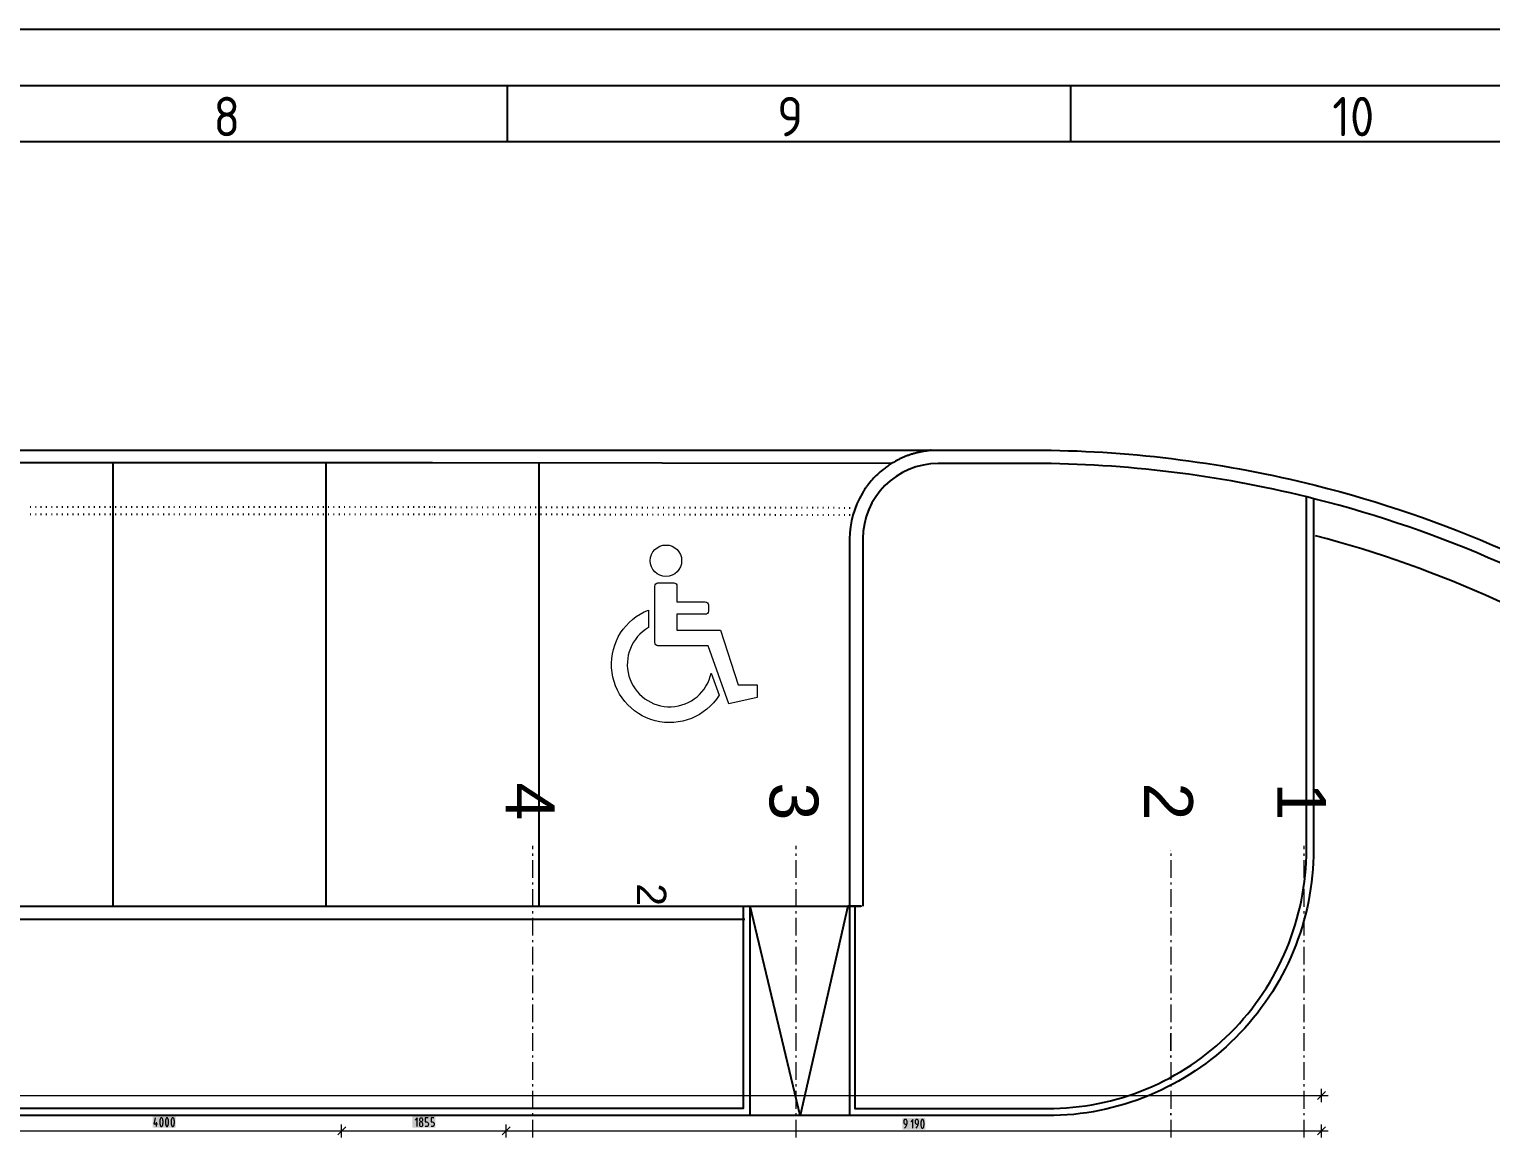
# Model space of a CAD drawing. Header units: millimetres. Extents: x 0 to 594, y 0 to 420.
# Drawn here: x 354.6 to 484.3, y 321.5 to 420 of the extents above; entities that cross this region are included whole.
import ezdxf

# ---------------------------------------------------------------- set-up
doc = ezdxf.new("R2010")
doc.units = ezdxf.units.MM
doc.header["$LTSCALE"] = 8
for name, color, linetype in [('035', 5, 'Continuous'), ('07', 7, 'Continuous'), ('PDF_CTU', 7, 'Continuous'), ('PDF_Koty delkove', 7, 'Continuous'), ('PDF_Osy hlavni', 7, 'Continuous'), ('PDF_Text', 7, 'Continuous')]:
    doc.layers.add(name, color=color, linetype=linetype)
doc.styles.add('ISO Proportional', font='isocp.shx')
doc.styles.add('PDF Arial', font='arial.ttf')

# ---------------------------------------------------------------- blocks, each defined once
blk = doc.blocks.new('IEC_border_a2')
at = {"layer": '035'}
for p, q in [((397, 415), (397, 410)), ((447, 415), (447, 410)), ((584, 410), (10, 410))]:
    blk.add_line(p, q, dxfattribs=at)
blk.add_lwpolyline([(0, 420), (594, 420), (594, 0), (0, 0)], close=True, dxfattribs=at)
at = {"layer": '07'}
blk.add_lwpolyline([(5, 415), (589, 415), (589, 5), (5, 5)], close=True, dxfattribs=at)
at = {"layer": '035', "style": 'ISO Proportional'}
for s, p in [('8', (370.92, 410.5)), ('9', (420.96, 410.5)), ('10', (470.22, 410.5))]:
    blk.add_text(s, height=3.5, dxfattribs=at).set_placement(p)

msp = doc.modelspace()

# ---------------------------------------------------------------- linework, layer by layer
at = {"layer": 'PDF_CTU', "lineweight": 25}
for points in [[(468.56, 378.35), (468.56, 347.21, -0.414214), (444.94, 323.59), (427.23, 323.59), (75.26, 323.59, -0.414214), (51.64, 347.21), (51.64, 381.46)], [(417.94, 342.17), (417.94, 324.22), (75.26, 324.22, -0.414214), (52.27, 347.21), (52.27, 381.45)], [(59.67, 382.65), (435.26, 382.65), (444.52, 382.65, -0.058855), (468.72, 379.53, -0.085043), (500.86, 365.37, -0.100758), (530.2, 336.03, -0.085004), (544.35, 303.91, -0.057282), (547.45, 280.36), (547.38, 272.88), (547.45, 280.36)], [(432.6, 382.18), (432.53, 382.16), (432.46, 382.13), (432.39, 382.11), (432.32, 382.08), (432.25, 382.05), (432.19, 382.02), (432.12, 381.99), (432.05, 381.96), (431.98, 381.93), (431.91, 381.9), (431.84, 381.87), (431.77, 381.83), (431.71, 381.8), (431.64, 381.76), (431.57, 381.73), (431.47, 381.68), (431.38, 381.62), (431.28, 381.56), (431.18, 381.51), (431.08, 381.45), (430.99, 381.39), (430.9, 381.33), (430.8, 381.26), (430.71, 381.2), (430.62, 381.13), (430.53, 381.06), (430.44, 381), (430.35, 380.93), (430.22, 380.82), (430.1, 380.72), (429.98, 380.61), (429.86, 380.5), (429.74, 380.39), (429.63, 380.28), (429.52, 380.16), (429.41, 380.04), (429.3, 379.92), (429.2, 379.8), (429.09, 379.67), (429, 379.54), (428.9, 379.41), (428.85, 379.35), (428.81, 379.29), (428.77, 379.23), (428.72, 379.16), (428.68, 379.1), (428.64, 379.03), (428.6, 378.97), (428.56, 378.9), (428.52, 378.84, 0.137228), (427.39, 374.77), (427.39, 323.59)], [(444.52, 381.46), (435.26, 381.46, 0.414213), (428.56, 374.77), (428.57, 342.17)], [(500.22, 364.38, 0.08434), (468.72, 378.31, 0.059577), (444.51, 381.46)], [(418.09, 340.99), (341.95, 340.99), (341.95, 374.25, 0.414213), (335.26, 380.95), (332.11, 380.95, 0.414213), (325.42, 374.25), (325.42, 340.99), (247.46, 340.99), (247.46, 374.4, 0.414213), (240.77, 381.09), (237.62, 381.09, 0.414213), (230.93, 374.4), (230.93, 340.99), (152.98, 340.99), (152.98, 374.46, 0.414214), (146.28, 381.15)], [(427.86, 342.17), (427.86, 324.22), (444.94, 324.22, 0.414214), (467.93, 347.21), (467.93, 378.47)]]:
    msp.add_lwpolyline(points, format="xyb", dxfattribs=at)
for points in [[(338.24, 381.54), (390.37, 381.54), (431.14, 381.48)], [(362.03, 342.17), (362.03, 381.54)], [(380.93, 342.17), (380.93, 381.54)], [(399.83, 342.17), (399.83, 381.53)], [(434.63, 382.65), (434.59, 382.64), (434.54, 382.63), (434.5, 382.62), (434.45, 382.62), (434.41, 382.61), (434.36, 382.6), (434.32, 382.6), (434.27, 382.59), (434.23, 382.58), (434.18, 382.57), (434.14, 382.57), (434.1, 382.56), (434.05, 382.55), (434.05, 382.55), (434.04, 382.55), (434.04, 382.55), (434.04, 382.55), (434.04, 382.55), (434.03, 382.55), (434.03, 382.55), (434.03, 382.55), (434.03, 382.55), (434.02, 382.55), (434.02, 382.55), (434.02, 382.55), (434.01, 382.55), (433.97, 382.54), (433.92, 382.53), (433.87, 382.52), (433.82, 382.51), (433.77, 382.5), (433.72, 382.49), (433.67, 382.48), (433.62, 382.47), (433.58, 382.46), (433.53, 382.45), (433.48, 382.44), (433.43, 382.43), (433.38, 382.42), (433.31, 382.4), (433.24, 382.38), (433.17, 382.36), (433.1, 382.34), (433.03, 382.32), (432.96, 382.3), (432.88, 382.28), (432.81, 382.26), (432.74, 382.23), (432.67, 382.21), (432.6, 382.18)], [(354.65, 377.61), (354.72, 377.61)], [(355.12, 377.61), (355.2, 377.61)], [(355.59, 377.61), (355.67, 377.61)], [(356.06, 377.61), (356.14, 377.61)], [(356.54, 377.61), (356.61, 377.61)], [(357.01, 377.61), (357.09, 377.61)], [(357.48, 377.61), (357.56, 377.61)], [(357.95, 377.61), (358.03, 377.61)], [(358.43, 377.61), (358.5, 377.61)], [(358.9, 377.61), (358.98, 377.61)], [(359.37, 377.61), (359.45, 377.61)], [(359.84, 377.61), (359.92, 377.61)], [(360.31, 377.61), (360.39, 377.61)], [(360.79, 377.61), (360.87, 377.61)], [(361.26, 377.61), (361.34, 377.61)], [(361.73, 377.61), (361.81, 377.61)], [(362.2, 377.61), (362.28, 377.61)], [(362.68, 377.61), (362.76, 377.61)], [(363.15, 377.61), (363.23, 377.61)], [(363.62, 377.61), (363.7, 377.61)], [(364.09, 377.61), (364.17, 377.61)], [(364.57, 377.61), (364.65, 377.61)], [(365.04, 377.61), (365.12, 377.61)], [(365.51, 377.61), (365.59, 377.61)], [(365.98, 377.61), (366.06, 377.61)], [(366.46, 377.61), (366.54, 377.61)], [(366.93, 377.61), (367.01, 377.61)], [(367.4, 377.61), (367.48, 377.61)], [(367.87, 377.61), (367.95, 377.61)], [(368.35, 377.61), (368.43, 377.61)], [(368.82, 377.61), (368.9, 377.61)], [(369.29, 377.61), (369.37, 377.61)], [(369.76, 377.61), (369.84, 377.61)], [(370.24, 377.61), (370.31, 377.61)], [(370.71, 377.61), (370.79, 377.61)], [(371.18, 377.61), (371.26, 377.61)], [(371.65, 377.61), (371.73, 377.61)], [(372.13, 377.61), (372.2, 377.61)], [(372.6, 377.61), (372.68, 377.61)], [(373.07, 377.61), (373.15, 377.61)], [(373.54, 377.61), (373.62, 377.61)], [(374.02, 377.61), (374.09, 377.61)], [(374.49, 377.61), (374.57, 377.61)], [(374.96, 377.61), (375.04, 377.61)], [(375.43, 377.61), (375.51, 377.61)], [(375.91, 377.61), (375.98, 377.61)], [(376.38, 377.61), (376.46, 377.61)], [(376.85, 377.61), (376.93, 377.61)], [(377.32, 377.61), (377.4, 377.61)], [(377.8, 377.61), (377.87, 377.61)], [(378.27, 377.61), (378.35, 377.61)], [(378.74, 377.61), (378.82, 377.61)], [(379.21, 377.61), (379.29, 377.61)], [(379.68, 377.61), (379.76, 377.61)], [(380.16, 377.61), (380.24, 377.61)], [(380.63, 377.61), (380.71, 377.61)], [(381.1, 377.61), (381.18, 377.61)], [(381.57, 377.61), (381.65, 377.61)], [(382.05, 377.61), (382.13, 377.61)], [(382.52, 377.61), (382.6, 377.61)], [(382.99, 377.61), (383.07, 377.61)], [(383.46, 377.61), (383.54, 377.61)], [(383.94, 377.61), (384.02, 377.61)], [(384.41, 377.61), (384.49, 377.61)], [(384.88, 377.61), (384.96, 377.61)], [(385.35, 377.61), (385.43, 377.61)], [(385.83, 377.61), (385.91, 377.61)], [(386.3, 377.61), (386.38, 377.61)], [(386.77, 377.61), (386.85, 377.61)], [(387.24, 377.61), (387.32, 377.61)], [(387.72, 377.61), (387.8, 377.61)], [(388.19, 377.61), (388.27, 377.61)], [(388.66, 377.61), (388.74, 377.61)], [(389.13, 377.61), (389.21, 377.61)], [(389.61, 377.61), (389.68, 377.61)], [(390.08, 377.61), (390.16, 377.61)], [(390.51, 377.61), (390.59, 377.61)], [(390.99, 377.6), (391.07, 377.6)], [(391.46, 377.6), (391.54, 377.6)], [(391.93, 377.6), (392.01, 377.6)], [(392.4, 377.6), (392.48, 377.6)], [(392.88, 377.6), (392.95, 377.6)], [(393.35, 377.6), (393.43, 377.6)], [(393.82, 377.6), (393.9, 377.6)], [(394.29, 377.6), (394.37, 377.6)], [(394.77, 377.6), (394.84, 377.6)], [(395.24, 377.6), (395.32, 377.6)], [(395.71, 377.6), (395.79, 377.6)], [(396.18, 377.6), (396.26, 377.6)], [(396.66, 377.6), (396.73, 377.59)], [(397.13, 377.59), (397.21, 377.59)], [(397.6, 377.59), (397.68, 377.59)], [(398.07, 377.59), (398.15, 377.59)], [(398.55, 377.59), (398.62, 377.59)], [(399.02, 377.59), (399.1, 377.59)], [(399.49, 377.59), (399.57, 377.59)], [(399.96, 377.59), (400.04, 377.59)], [(400.44, 377.59), (400.51, 377.59)], [(400.91, 377.59), (400.99, 377.59)], [(401.38, 377.59), (401.46, 377.59)], [(401.85, 377.59), (401.93, 377.59)], [(402.32, 377.59), (402.4, 377.59)], [(402.8, 377.58), (402.88, 377.58)], [(403.27, 377.58), (403.35, 377.58)], [(403.74, 377.58), (403.82, 377.58)], [(404.21, 377.58), (404.29, 377.58)], [(404.69, 377.58), (404.77, 377.58)], [(405.16, 377.58), (405.24, 377.58)], [(405.63, 377.58), (405.71, 377.58)], [(406.1, 377.58), (406.18, 377.58)], [(406.58, 377.58), (406.66, 377.58)], [(407.05, 377.58), (407.13, 377.58)], [(407.52, 377.58), (407.6, 377.58)], [(407.99, 377.58), (408.07, 377.58)], [(408.47, 377.58), (408.55, 377.58)], [(408.94, 377.57), (409.02, 377.57)], [(409.41, 377.57), (409.49, 377.57)], [(409.88, 377.57), (409.96, 377.57)], [(410.36, 377.57), (410.44, 377.57)], [(410.83, 377.57), (410.91, 377.57)], [(411.3, 377.57), (411.38, 377.57)], [(411.77, 377.57), (411.85, 377.57)], [(412.25, 377.57), (412.32, 377.57)], [(412.72, 377.57), (412.8, 377.57)], [(413.19, 377.57), (413.27, 377.57)], [(413.66, 377.57), (413.74, 377.57)], [(414.14, 377.57), (414.21, 377.57)], [(414.61, 377.56), (414.69, 377.56)], [(415.08, 377.56), (415.16, 377.56)], [(415.55, 377.56), (415.63, 377.56)], [(416.03, 377.56), (416.1, 377.56)], [(416.5, 377.56), (416.58, 377.56)], [(416.97, 377.56), (417.05, 377.56)], [(417.44, 377.56), (417.52, 377.56)], [(417.92, 377.56), (417.99, 377.56)], [(418.39, 377.56), (418.47, 377.56)], [(418.86, 377.56), (418.94, 377.56)], [(419.33, 377.56), (419.41, 377.56)], [(419.81, 377.56), (419.88, 377.56)], [(420.28, 377.56), (420.36, 377.56)], [(420.75, 377.55), (420.83, 377.55)], [(421.22, 377.55), (421.3, 377.55)], [(421.69, 377.55), (421.77, 377.55)], [(422.17, 377.55), (422.25, 377.55)], [(422.64, 377.55), (422.72, 377.55)], [(423.11, 377.55), (423.19, 377.55)], [(423.58, 377.55), (423.66, 377.55)], [(424.06, 377.55), (424.14, 377.55)], [(424.53, 377.55), (424.61, 377.55)], [(425, 377.55), (425.08, 377.55)], [(425.47, 377.55), (425.55, 377.55)], [(425.95, 377.55), (426.03, 377.55)], [(426.42, 377.54), (426.5, 377.54)], [(426.89, 377.54), (426.97, 377.54)], [(427.36, 377.54), (427.44, 377.54)], [(427.84, 377.54), (427.89, 377.54)], [(354.65, 376.98), (354.72, 376.98)], [(355.12, 376.98), (355.2, 376.98)], [(355.59, 376.98), (355.67, 376.98)], [(356.06, 376.98), (356.14, 376.98)], [(356.54, 376.98), (356.61, 376.98)], [(357.01, 376.98), (357.09, 376.98)], [(357.48, 376.98), (357.56, 376.98)], [(357.95, 376.98), (358.03, 376.98)], [(358.43, 376.98), (358.5, 376.98)], [(358.9, 376.98), (358.98, 376.98)], [(359.37, 376.98), (359.45, 376.98)], [(359.84, 376.98), (359.92, 376.98)], [(360.31, 376.98), (360.39, 376.98)], [(360.79, 376.98), (360.87, 376.98)], [(361.26, 376.98), (361.34, 376.98)], [(361.73, 376.98), (361.81, 376.98)], [(362.2, 376.98), (362.28, 376.98)], [(362.68, 376.98), (362.76, 376.98)], [(363.15, 376.98), (363.23, 376.98)], [(363.62, 376.98), (363.7, 376.98)], [(364.09, 376.98), (364.17, 376.98)], [(364.57, 376.98), (364.65, 376.98)], [(365.04, 376.98), (365.12, 376.98)], [(365.51, 376.98), (365.59, 376.98)], [(365.98, 376.98), (366.06, 376.98)], [(366.46, 376.98), (366.54, 376.98)], [(366.93, 376.98), (367.01, 376.98)], [(367.4, 376.98), (367.48, 376.98)], [(367.87, 376.98), (367.95, 376.98)], [(368.35, 376.98), (368.43, 376.98)], [(368.82, 376.98), (368.9, 376.98)], [(369.29, 376.98), (369.37, 376.98)], [(369.76, 376.98), (369.84, 376.98)], [(370.24, 376.98), (370.31, 376.98)], [(370.71, 376.98), (370.79, 376.98)], [(371.18, 376.98), (371.26, 376.98)], [(371.65, 376.98), (371.73, 376.98)], [(372.13, 376.98), (372.2, 376.98)], [(372.6, 376.98), (372.68, 376.98)], [(373.07, 376.98), (373.15, 376.98)], [(373.54, 376.98), (373.62, 376.98)], [(374.02, 376.98), (374.09, 376.98)], [(374.49, 376.98), (374.57, 376.98)], [(374.96, 376.98), (375.04, 376.98)], [(375.43, 376.98), (375.51, 376.98)], [(375.91, 376.98), (375.98, 376.98)], [(376.38, 376.98), (376.46, 376.98)], [(376.85, 376.98), (376.93, 376.98)], [(377.32, 376.98), (377.4, 376.98)], [(377.8, 376.98), (377.87, 376.98)], [(378.27, 376.98), (378.35, 376.98)], [(378.74, 376.98), (378.82, 376.98)], [(379.21, 376.98), (379.29, 376.98)], [(379.68, 376.98), (379.76, 376.98)], [(380.16, 376.98), (380.24, 376.98)], [(380.63, 376.98), (380.71, 376.98)], [(381.1, 376.98), (381.18, 376.98)], [(381.57, 376.98), (381.65, 376.98)], [(382.05, 376.98), (382.13, 376.98)], [(382.52, 376.98), (382.6, 376.98)], [(382.99, 376.98), (383.07, 376.98)], [(383.46, 376.98), (383.54, 376.98)], [(383.94, 376.98), (384.02, 376.98)], [(384.41, 376.98), (384.49, 376.98)], [(384.88, 376.98), (384.96, 376.98)], [(385.35, 376.98), (385.43, 376.98)], [(385.83, 376.98), (385.91, 376.98)], [(386.3, 376.98), (386.38, 376.98)], [(386.77, 376.98), (386.85, 376.98)], [(387.24, 376.98), (387.32, 376.98)], [(387.72, 376.98), (387.8, 376.98)], [(388.19, 376.98), (388.27, 376.98)], [(388.66, 376.98), (388.74, 376.98)], [(389.13, 376.98), (389.21, 376.98)], [(389.61, 376.98), (389.68, 376.98)], [(390.08, 376.98), (390.16, 376.98)], [(390.51, 376.98), (390.59, 376.98)], [(390.99, 376.97), (391.06, 376.97)], [(391.46, 376.97), (391.54, 376.97)], [(391.93, 376.97), (392.01, 376.97)], [(392.4, 376.97), (392.48, 376.97)], [(392.87, 376.97), (392.95, 376.97)], [(393.35, 376.97), (393.43, 376.97)], [(393.82, 376.97), (393.9, 376.97)], [(394.29, 376.97), (394.37, 376.97)], [(394.76, 376.97), (394.84, 376.97)], [(395.24, 376.97), (395.32, 376.97)], [(395.71, 376.97), (395.79, 376.97)], [(396.18, 376.97), (396.26, 376.97)], [(396.65, 376.97), (396.73, 376.96)], [(397.13, 376.96), (397.21, 376.96)], [(397.6, 376.96), (397.68, 376.96)], [(398.07, 376.96), (398.15, 376.96)], [(398.54, 376.96), (398.62, 376.96)], [(399.02, 376.96), (399.1, 376.96)], [(399.49, 376.96), (399.57, 376.96)], [(399.96, 376.96), (400.04, 376.96)], [(400.43, 376.96), (400.51, 376.96)], [(400.91, 376.96), (400.99, 376.96)], [(401.38, 376.96), (401.46, 376.96)], [(401.85, 376.96), (401.93, 376.96)], [(402.32, 376.96), (402.4, 376.96)], [(402.8, 376.95), (402.87, 376.95)], [(403.27, 376.95), (403.35, 376.95)], [(403.74, 376.95), (403.82, 376.95)], [(404.21, 376.95), (404.29, 376.95)], [(404.69, 376.95), (404.76, 376.95)], [(405.16, 376.95), (405.24, 376.95)], [(405.63, 376.95), (405.71, 376.95)], [(406.1, 376.95), (406.18, 376.95)], [(406.58, 376.95), (406.65, 376.95)], [(407.05, 376.95), (407.13, 376.95)], [(407.52, 376.95), (407.6, 376.95)], [(407.99, 376.95), (408.07, 376.95)], [(408.47, 376.95), (408.54, 376.95)], [(408.94, 376.94), (409.02, 376.94)], [(409.41, 376.94), (409.49, 376.94)], [(409.88, 376.94), (409.96, 376.94)], [(410.36, 376.94), (410.43, 376.94)], [(410.83, 376.94), (410.91, 376.94)], [(411.3, 376.94), (411.38, 376.94)], [(411.77, 376.94), (411.85, 376.94)], [(412.25, 376.94), (412.32, 376.94)], [(412.72, 376.94), (412.8, 376.94)], [(413.19, 376.94), (413.27, 376.94)], [(413.66, 376.94), (413.74, 376.94)], [(414.13, 376.94), (414.21, 376.94)], [(414.61, 376.93), (414.69, 376.93)], [(415.08, 376.93), (415.16, 376.93)], [(415.55, 376.93), (415.63, 376.93)], [(416.02, 376.93), (416.1, 376.93)], [(416.5, 376.93), (416.58, 376.93)], [(416.97, 376.93), (417.05, 376.93)], [(417.44, 376.93), (417.52, 376.93)], [(417.91, 376.93), (417.99, 376.93)], [(418.39, 376.93), (418.47, 376.93)], [(418.86, 376.93), (418.94, 376.93)], [(419.33, 376.93), (419.41, 376.93)], [(419.8, 376.93), (419.88, 376.93)], [(420.28, 376.93), (420.36, 376.93)], [(420.75, 376.92), (420.83, 376.92)], [(421.22, 376.92), (421.3, 376.92)], [(421.69, 376.92), (421.77, 376.92)], [(422.17, 376.92), (422.24, 376.92)], [(422.64, 376.92), (422.72, 376.92)], [(423.11, 376.92), (423.19, 376.92)], [(423.58, 376.92), (423.66, 376.92)], [(424.06, 376.92), (424.13, 376.92)], [(424.53, 376.92), (424.61, 376.92)], [(425, 376.92), (425.08, 376.92)], [(425.47, 376.92), (425.55, 376.92)], [(425.95, 376.92), (426.02, 376.92)], [(426.42, 376.92), (426.5, 376.91)], [(426.89, 376.91), (426.97, 376.91)], [(427.36, 376.91), (427.44, 376.91)], [(343.13, 342.17), (418.72, 342.17)], [(418.57, 323.59), (418.57, 342.17), (428.41, 342.17), (427.23, 342.17), (422.99, 323.59), (418.57, 342.17)]]:
    msp.add_lwpolyline(points, dxfattribs=at)
at = {"layer": 'PDF_CTU', "lineweight": 9}
msp.add_lwpolyline([(410.1, 365.57), (410.1, 365.57), (410.1, 370.59), (410.1, 370.59, -0.41419), (410.38, 370.87), (410.38, 370.87), (411.78, 370.87), (411.78, 370.87, -0.414198), (412.06, 370.59), (412.06, 370.59), (412.05, 369.19), (414.57, 369.19), (414.57, 369.19, -0.414222), (414.85, 368.91), (414.85, 368.91), (414.85, 368.35), (414.85, 368.35, -0.414233), (414.57, 368.08), (414.57, 368.08), (412.05, 368.08), (412.05, 366.68), (415.92, 366.68), (417.5, 361.82), (419.18, 361.81), (419.18, 360.7), (416.66, 360.14), (414.84, 365.28), (410.38, 365.29), (410.38, 365.29, -0.414202)], format="xyb", close=True, dxfattribs=at)
msp.add_lwpolyline([(415.1, 362.87), (415.1, 362.87), (415.8, 360.9), (415.8, 360.9, -1.385048), (409.54, 368.46), (409.54, 368.46), (409.54, 366.9), (409.54, 366.9, 1.543586), (415.1, 362.87)], format="xyb", dxfattribs=at)
msp.add_circle((411.08, 372.83), 1.4, dxfattribs=at)
at = {"layer": 'PDF_CTU', "lineweight": 25}
msp.add_arc((443.47, 278.65), 99.66, 55.6718, 75.3222, dxfattribs=at)
at = {"layer": 'PDF_CTU', "lineweight": 25, "transparency": 33554559}
for points in [[(390.32, 377.61), (390.37, 377.65), (390.37, 377.56), (390.42, 377.61)], [(390.32, 377.61), (390.37, 377.65), (390.37, 377.56), (390.42, 377.61)], [(427.84, 377.54), (427.89, 377.59), (427.89, 377.49), (427.94, 377.54)], [(390.32, 376.98), (390.37, 377.02), (390.37, 376.93), (390.42, 376.98)], [(390.32, 376.98), (390.37, 377.02), (390.37, 376.93), (390.42, 376.98)], [(427.63, 376.91), (427.68, 376.96), (427.68, 376.86), (427.73, 376.91)]]:
    msp.add_solid(points, dxfattribs=at)
at = {"layer": 'PDF_Koty delkove', "lineweight": 18}
for points in [[(468.92, 325.03), (469.63, 325.74)], [(469.27, 324.79), (469.27, 325.38), (469.27, 325.97)], [(97.78, 325.38), (469.27, 325.38)], [(469.27, 325.38), (469.86, 325.38)], [(365.95, 322.84), (365.65, 322.84), (365.78, 323.41)], [(365.86, 322.63), (365.86, 323.02)], [(366.67, 323.18), (366.66, 323.1), (366.66, 322.94), (366.67, 322.86), (366.69, 322.77), (366.72, 322.69), (366.77, 322.64), (366.79, 322.63), (366.83, 322.63), (366.85, 322.64), (366.89, 322.69), (366.92, 322.77), (366.94, 322.86), (366.95, 322.94)], [(366.95, 322.94), (366.95, 323.1), (366.94, 323.18), (366.92, 323.27), (366.89, 323.35), (366.85, 323.4), (366.83, 323.41), (366.79, 323.41), (366.77, 323.4), (366.72, 323.35), (366.69, 323.27), (366.67, 323.18)], [(389, 322.63), (389, 323.41), (388.83, 323.2)], [(389.31, 323.05), (389.29, 323.06), (389.26, 323.1), (389.24, 323.15), (389.23, 323.2), (389.23, 323.26), (389.24, 323.31), (389.26, 323.36), (389.3, 323.4), (389.33, 323.41), (389.38, 323.41), (389.41, 323.4), (389.45, 323.36), (389.47, 323.31), (389.48, 323.26), (389.48, 323.2), (389.47, 323.15), (389.45, 323.1), (389.42, 323.06), (389.4, 323.05)], [(389.98, 323.41), (389.73, 323.41), (389.73, 323.05), (389.84, 323.05), (389.91, 323.02), (389.95, 322.98), (389.99, 322.91), (390.01, 322.86), (390.01, 322.81), (389.99, 322.76), (389.97, 322.71), (389.94, 322.67), (389.9, 322.64), (389.84, 322.63), (389.73, 322.63)], [(390.49, 323.41), (390.24, 323.41), (390.24, 323.05), (390.34, 323.05), (390.42, 323.02), (390.46, 322.98), (390.5, 322.91), (390.51, 322.86), (390.51, 322.81)], [(432.27, 322.47), (432.38, 322.6), (432.44, 322.73), (432.48, 322.91), (432.48, 323.1), (432.47, 323.15), (432.45, 323.19), (432.43, 323.22), (432.4, 323.24), (432.36, 323.26), (432.31, 323.26), (432.27, 323.24), (432.24, 323.22), (432.22, 323.19), (432.2, 323.15), (432.19, 323.1), (432.19, 322.99), (432.2, 322.94), (432.22, 322.89), (432.27, 322.85), (432.31, 322.84), (432.46, 322.84)], [(432.99, 322.47), (432.99, 323.26), (432.82, 323.05)], [(433.28, 322.47), (433.39, 322.6), (433.45, 322.73), (433.49, 322.91), (433.49, 323.1), (433.48, 323.15), (433.46, 323.19), (433.44, 323.22), (433.41, 323.24), (433.36, 323.26), (433.32, 323.26), (433.28, 323.24), (433.25, 323.22), (433.23, 323.19), (433.21, 323.15), (433.2, 323.1), (433.2, 322.99), (433.21, 322.94), (433.23, 322.89), (433.28, 322.85), (433.32, 322.84), (433.47, 322.84)], [(97.78, 322.23), (112.66, 322.23), (150.02, 322.23), (152.38, 322.23), (199.82, 322.23), (201.79, 322.23), (249.23, 322.23), (251.59, 322.23), (298.84, 322.23), (301.2, 322.23), (348.45, 322.23), (350.81, 322.23), (382.3, 322.23), (396.91, 322.23), (469.27, 322.23)], [(381.95, 321.88), (382.66, 322.59)], [(382.3, 321.64), (382.3, 322.23), (382.3, 322.82)], [(390.51, 322.81), (390.5, 322.76), (390.48, 322.71), (390.45, 322.67), (390.41, 322.64), (390.34, 322.63), (390.24, 322.63)], [(396.56, 321.88), (397.26, 322.59)], [(396.91, 321.64), (396.91, 322.23), (396.91, 322.82)], [(468.92, 321.88), (469.63, 322.59)], [(469.27, 321.64), (469.27, 322.23), (469.27, 322.82)], [(469.27, 322.23), (469.86, 322.23)]]:
    msp.add_lwpolyline(points, dxfattribs=at)
for points in [[(366.45, 322.94), (366.45, 323.1), (366.44, 323.18), (366.42, 323.27), (366.39, 323.35), (366.35, 323.4), (366.32, 323.41), (366.28, 323.41), (366.26, 323.4), (366.22, 323.35), (366.19, 323.27), (366.17, 323.18), (366.16, 323.1), (366.16, 322.94), (366.17, 322.86), (366.19, 322.77), (366.22, 322.69), (366.26, 322.64), (366.28, 322.63), (366.32, 322.63), (366.35, 322.64), (366.39, 322.69), (366.42, 322.77), (366.44, 322.86)], [(367.46, 322.94), (367.46, 323.1), (367.45, 323.18), (367.43, 323.27), (367.4, 323.35), (367.35, 323.4), (367.33, 323.41), (367.29, 323.41), (367.27, 323.4), (367.23, 323.35), (367.2, 323.27), (367.17, 323.18), (367.16, 323.1), (367.16, 322.94), (367.17, 322.86), (367.2, 322.77), (367.23, 322.69), (367.27, 322.64), (367.29, 322.63), (367.33, 322.63), (367.35, 322.64), (367.4, 322.69), (367.43, 322.77), (367.45, 322.86)], [(433.99, 322.78), (433.99, 322.94), (433.98, 323.02), (433.96, 323.11), (433.93, 323.19), (433.89, 323.24), (433.87, 323.26), (433.83, 323.26), (433.8, 323.24), (433.76, 323.19), (433.73, 323.11), (433.71, 323.02), (433.7, 322.94), (433.7, 322.78), (433.71, 322.71), (433.73, 322.61), (433.76, 322.53), (433.8, 322.48), (433.83, 322.47), (433.87, 322.47), (433.89, 322.48), (433.93, 322.53), (433.96, 322.61), (433.98, 322.71)]]:
    msp.add_lwpolyline(points, close=True, dxfattribs=at)
msp.add_lwpolyline([(389.5, 322.81), (389.5, 322.86), (389.49, 322.93), (389.46, 322.99), (389.42, 323.03), (389.4, 323.05), (389.31, 323.05), (389.29, 323.03), (389.25, 322.99), (389.22, 322.93), (389.21, 322.86), (389.21, 322.81, 1.262205)], format="xyb", close=True, dxfattribs=at)
at = {"layer": 'PDF_Koty delkove', "color": 7, "lineweight": 18, "true_color": 0xffffff, "transparency": 33554559}
for points in [[(365.53, 322.51), (367.58, 322.51), (365.53, 323.53), (367.58, 323.53)], [(388.59, 322.51), (390.63, 322.51), (388.59, 323.53), (390.63, 323.53)], [(432.07, 322.35), (434.11, 322.35), (432.07, 323.37), (434.11, 323.37)]]:
    msp.add_solid(points, dxfattribs=at)
at = {"layer": 'PDF_Osy hlavni', "lineweight": 18}
for points in [[(399.23, 347.52), (399.23, 347.24)], [(399.23, 346.85), (399.23, 346.65)], [(422.62, 347.52), (422.62, 347.24)], [(422.62, 346.85), (422.62, 346.65)], [(455.89, 346.85), (455.89, 346.65)], [(467.7, 347.52), (467.7, 347.24)], [(467.7, 346.85), (467.7, 346.65)], [(399.23, 346.26), (399.23, 344.69)], [(422.62, 346.26), (422.62, 344.69)], [(455.89, 346.26), (455.89, 344.69)], [(467.7, 346.26), (467.7, 344.69)], [(399.23, 344.29), (399.23, 344.09)], [(422.62, 344.29), (422.62, 344.09)], [(455.89, 344.29), (455.89, 344.09)], [(467.7, 344.29), (467.7, 344.09)], [(399.23, 343.7), (399.23, 342.13)], [(422.62, 343.7), (422.62, 342.13)], [(455.89, 343.7), (455.89, 342.13)], [(467.7, 343.7), (467.7, 342.13)], [(399.23, 341.73), (399.23, 341.54)], [(422.62, 341.73), (422.62, 341.54)], [(455.89, 341.73), (455.89, 341.54)], [(467.7, 341.73), (467.7, 341.54)], [(399.23, 341.14), (399.23, 339.57)], [(422.62, 341.14), (422.62, 339.57)], [(455.89, 341.14), (455.89, 339.57)], [(467.7, 341.14), (467.7, 339.57)], [(399.23, 339.17), (399.23, 338.98)], [(399.23, 338.58), (399.23, 337.01)], [(422.62, 339.17), (422.62, 338.98)], [(422.62, 338.58), (422.62, 337.01)], [(455.89, 339.17), (455.89, 338.98)], [(455.89, 338.58), (455.89, 337.01)], [(467.7, 339.17), (467.7, 338.98)], [(467.7, 338.58), (467.7, 337.01)], [(399.23, 336.61), (399.23, 336.42)], [(399.23, 336.02), (399.23, 334.45)], [(422.62, 336.61), (422.62, 336.42)], [(422.62, 336.02), (422.62, 334.45)], [(455.89, 336.61), (455.89, 336.42)], [(455.89, 336.02), (455.89, 334.45)], [(467.7, 336.61), (467.7, 336.42)], [(467.7, 336.02), (467.7, 334.45)], [(399.23, 334.06), (399.23, 333.86)], [(399.23, 333.46), (399.23, 331.89)], [(422.62, 334.06), (422.62, 333.86)], [(422.62, 333.46), (422.62, 331.89)], [(455.89, 334.06), (455.89, 333.86)], [(455.89, 333.46), (455.89, 331.89)], [(467.7, 334.06), (467.7, 333.86)], [(467.7, 333.46), (467.7, 331.89)], [(399.23, 331.5), (399.23, 331.3)], [(399.23, 330.91), (399.23, 329.33)], [(422.62, 331.5), (422.62, 331.3)], [(422.62, 330.91), (422.62, 329.33)], [(455.89, 331.5), (455.89, 331.3)], [(455.89, 329.33), (455.89, 330.91), (455.89, 329.33)], [(467.7, 331.5), (467.7, 331.3)], [(467.7, 330.91), (467.7, 329.33)], [(399.23, 328.94), (399.23, 328.74)], [(399.23, 328.35), (399.23, 326.77)], [(422.62, 328.94), (422.62, 328.74)], [(422.62, 328.35), (422.62, 326.77)], [(455.89, 328.74), (455.89, 328.94), (455.89, 328.74)], [(455.89, 328.35), (455.89, 326.77)], [(455.89, 328.35), (455.89, 326.77)], [(467.7, 328.94), (467.7, 328.74)], [(467.7, 328.35), (467.7, 326.77)], [(399.23, 326.38), (399.23, 326.18)], [(399.23, 325.79), (399.23, 324.21)], [(422.62, 326.38), (422.62, 326.18)], [(422.62, 325.79), (422.62, 324.21)], [(455.89, 326.38), (455.89, 326.18)], [(455.89, 326.38), (455.89, 326.18)], [(455.89, 325.79), (455.89, 324.21)], [(455.89, 325.79), (455.89, 324.21)], [(467.7, 326.38), (467.7, 326.18)], [(467.7, 325.79), (467.7, 324.21)], [(399.23, 323.82), (399.23, 323.62)], [(399.23, 323.23), (399.23, 321.65)], [(422.62, 323.82), (422.62, 323.62)], [(422.62, 323.23), (422.62, 321.65)], [(455.89, 323.82), (455.89, 323.62), (455.89, 323.82)], [(455.89, 323.23), (455.89, 321.65)], [(455.89, 323.23), (455.89, 321.65)], [(467.7, 323.82), (467.7, 323.62)], [(467.7, 323.23), (467.7, 321.65)]]:
    msp.add_lwpolyline(points, dxfattribs=at)
at = {"layer": 'PDF_Osy hlavni', "lineweight": 18, "transparency": 33554559}
for points in [[(399.23, 347.55), (399.27, 347.52), (399.2, 347.52), (399.23, 347.48)], [(422.62, 347.55), (422.65, 347.52), (422.58, 347.52), (422.62, 347.48)], [(455.89, 347.16), (455.92, 347.12), (455.85, 347.12), (455.89, 347.09)], [(467.7, 347.55), (467.73, 347.52), (467.66, 347.52), (467.7, 347.48)], [(455.89, 331.24), (455.92, 331.21), (455.85, 331.21), (455.89, 331.17)]]:
    msp.add_solid(points, dxfattribs=at)

# ---------------------------------------------------------------- block references
msp.add_blockref('IEC_border_a2', (0, 0))

# ---------------------------------------------------------------- texts
at = {"layer": 'PDF_Text', "attachment_point": 4, "rotation": 270, "style": 'PDF Arial'}
for s, insert, char_height in [('4', (399.04, 353.16), 4.33), ('3', (422.42, 353.16), 4.33), ('2', (455.69, 353.16), 4.33), ('1', (467.5, 353.16), 4.33), ('2', (409.81, 344.21), 2.6)]:
    msp.add_mtext(s, dxfattribs=dict(at, insert=insert, char_height=char_height))

doc.saveas('drawing.dxf')
